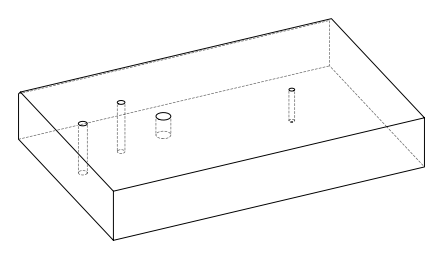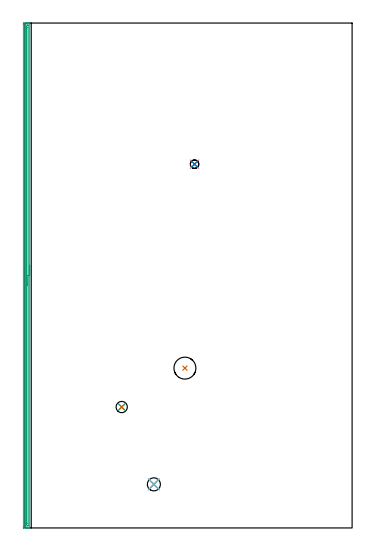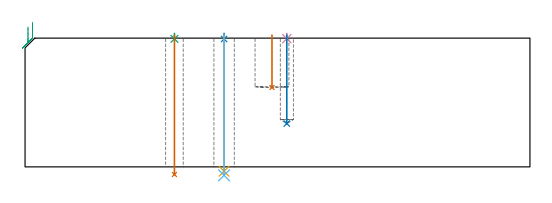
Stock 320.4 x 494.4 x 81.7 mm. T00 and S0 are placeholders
(PLAN: 9 operations, 6 tool changes, 13.5 min)
(1 INDEXABLE_INSERT_DRILL_BLIND_HOLE_FROM_SOLID | STEP1POCKET | NXT0302_014 | 0.13 min | 11251 mm3)
(2 SPOT_DRILL | STEP1HOLE | NXT0321_9005460120000 | 0.03 min | 2 mm3)
(3 SPOT_DRILL_1 | STEP1HOLE_1 | NXT0321_9005460120000 | 0.03 min | 1 mm3)
(4 SPOT_DRILL_2 | STEP1POCKET_1 | NXT0321_9005460120000 | 0.03 min | 1 mm3)
(5 DRILL_THROUGH_HOLE_INTO_CENTER | STEP1HOLE | NXT0301_042 | 0.35 min | 3188 mm3)
(6 DRILL_TO_ENLARGE_THROUGH_HOLE | STEP1HOLE | UGT0301_237 | 0.36 min | 7441 mm3)
(7 DRILL_THROUGH_HOLE_INTO_CENTER_1 | STEP1HOLE_1 | UGT0301_222 | 0.36 min | 7861 mm3)
(8 DRILL_BLIND_HOLE_INTO_CENTER | STEP1POCKET_1 | UGT0301_200 | 0.23 min | 2816 mm3)
(9 AREA_MILL | FG_CHAMFER_SURFACE | UGT0205_001 | 12.02 min | 9502 mm3)
(TOOL NXT0302_014 | Index. Insert Drill 21.5mm [880-D2150L25-03] | D21.5 PA176 FL65 Z2)
(TOOL NXT0321_9005460120000 | NC Spot Drill, 142deg, 12mm, Carbide, Uncoated | D12 PA142 FL30 Z2)
(TOOL NXT0301_042 | Carbide Drill 7.1mm [860.1-0710-057A1-MM 2214] | D7.1 PA140 FL85 Z2)
(TOOL UGT0301_237 | Twist Drill 12.9 mm | D12.9 PA118 FL97 Z2)
(TOOL UGT0301_222 | Twist Drill 11.1 mm | D11.1 PA118 FL92 Z2)
(TOOL UGT0301_200 | Twist Drill 8.3 mm | D8.3 PA118 FL72 Z2)
(TOOL UGT0205_001 | Chamfer Mill 20 x 3 x 45 deg. | D20 FL50 Z2)
(OP 1 INDEXABLE_INSERT_DRILL_BLIND_HOLE_FROM_SOLID)
G17 G21 G94 G90
T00 M6
G54
G17 G0 G90 X156.7 Y156.5 S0 M3
G43 Z91.7 H1
G94 G81 G98 Z50.4 F250. R83.7
G80
M5
M2
(OP 2 SPOT_DRILL)
G17 G21 G94 G90
T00 M6
G54
G17 G0 G90 X126.3 Y42.7 S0 M3
G43 Z91.7 H0
G94 G81 G98 Z81.145 F250. R84.7
G80
M5
M2
(OP 3 SPOT_DRILL_1)
G17 G21 G94 G90
T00 M6
G54
G17 G0 G90 X94.8 Y118.4 S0 M3
G43 Z91.7 H0
G94 G81 G98 Z81.222 F250. R84.7
G80
M5
M2
(OP 4 SPOT_DRILL_2)
G17 G21 G94 G90
T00 M6
G54
G17 G0 G90 X166.1 Y356.2 S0 M3
G43 Z91.7 H0
G94 G81 G98 Z81.343 F250. R84.7
G80
M5
M2
(OP 5 DRILL_THROUGH_HOLE_INTO_CENTER)
G17 G21 G94 G90
T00 M6
G54
G17 G0 G90 X126.3 Y42.7 S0 M3
G43 Z91.7 H1
G94 G73 G98 Z-2.792 F250. Q7.041 R83.7
G80
M5
M2
(OP 6 DRILL_TO_ENLARGE_THROUGH_HOLE)
G17 G21 G94 G90
T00 M6
G54
G17 G0 G90 X126.3 Y42.7 S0 M3
G43 Z91.7 H0
G94 G73 G98 Z-5.376 F250. Q12.439 R83.7
G80
M5
M2
(OP 7 DRILL_THROUGH_HOLE_INTO_CENTER_1)
G17 G21 G94 G90
T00 M6
G54
G17 G0 G90 X94.8 Y118.4 S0 M3
G43 Z91.7 H0
G94 G73 G98 Z-4.835 F250. Q10.817 R83.7
G80
M5
M2
(OP 8 DRILL_BLIND_HOLE_INTO_CENTER)
G17 G21 G94 G90
T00 M6
G54
G17 G0 G90 X166.1 Y356.2 S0 M3
G43 Z91.7 H0
G94 G81 G98 Z27.5 F250. R83.7
G80
M5
M2
(OP 9 AREA_MILL)
G17 G21 G94 G90
T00 M6
G54
G17 G0 G90 X4.7 Y257.2 S1061 M3
G43 Z91.7 H0
G94 G1 Y257.162 Z90.828 F250.
Y257.048 Z89.963
Y256.859 Z89.112
Y256.597 Z88.28
Y256.263 Z87.474
Y255.86 Z86.7
Y255.392 Z85.964
Y254.861 Z85.272
Y254.271 Z84.629
Y253.628 Z84.04
Y252.936 Z83.508
Y252.2 Z83.04
Y251.426 Z82.637
Y250.62 Z82.303
Y249.788 Z82.041
Y248.937 Z81.852
Y248.072 Z81.738
Y247.2 Z81.7
Y0.172
X4.697 Y0.008 Z81.688
X4.695 Y0.006 Z81.686
X4.349 Y0. Z81.349
X4.043 Z81.042
X3.363 Z80.358
X2.142 Z79.139
X1.6 Z78.594
X0.989 Z77.985
X-1.045 Y0.001 Z75.951
X-1.276 Y0.004 Z75.721
X-1.491 Y0.01 Z75.505
X-1.495 Y0.163 Z75.503
X-1.499 Y0.619 Z75.501
X-1.5 Y1.08 Z75.5
Y493.349
X-1.499 Y493.781 Z75.501
X-1.495 Y494.237 Z75.503
X-1.491 Y494.39 Z75.505
X-1.045 Y494.4 Z75.951
X1.6 Z78.594
X2.142 Z79.139
X2.482 Z79.478
X3.024 Z80.02
X3.363 Z80.358
X4.043 Z81.043
X4.35 Z81.349
X4.695 Y494.394 Z81.686
X4.697 Y494.393 Z81.688
X4.7 Y494.228 Z81.7
Y247.2
X3.286 Z80.286
X3.285 Y2.485 Z80.285
X3.284 Y2.406 Z80.284
X3.275 Y2.01 Z80.275
X2.88 Y2.002 Z79.88
X1.119 Y2. Z78.119
X0.718 Y2.001 Z77.718
X0.234 Y2.003 Z77.234
X0.016 Y2.01 Z77.016
X-0.079 Y2.034 Z76.921
X-0.085 Y2.326 Z76.915
Y2.406
Y491.915
X-0.084 Y491.994 Z76.916
X-0.075 Y492.39 Z76.925
X0.32 Y492.398 Z77.32
X2.081 Y492.4 Z79.081
X2.482 Y492.399 Z79.482
X2.966 Y492.397 Z79.966
X3.184 Y492.39 Z80.184
X3.279 Y492.366 Z80.279
X3.285 Y492.074 Z80.285
Y491.994
X3.286 Y247.2 Z80.286
X1.872 Z78.872
X1.871 Y4.193 Z78.871
X1.87 Y4.055 Z78.87
X1.867 Y4.022 Z78.867
X1.865 Y4.012 Z78.865
X1.852 Y4.009 Z78.852
X1.788 Y4.002 Z78.788
X1.6 Z78.6
X1.41 Y4.005 Z78.41
X1.357 Y4.009 Z78.357
X1.335 Y4.013 Z78.335
X1.333 Y4.029 Z78.333
X1.33 Y4.101 Z78.33
X1.329 Y4.193 Z78.329
Y4.468
Y490.208
X1.33 Y490.345 Z78.33
X1.333 Y490.378 Z78.333
X1.334 Y490.388 Z78.334
X1.348 Y490.391 Z78.348
X1.412 Y490.398 Z78.412
X1.6 Z78.6
X1.79 Y490.395 Z78.79
X1.843 Y490.391 Z78.843
X1.865 Y490.387 Z78.865
X1.867 Y490.371 Z78.867
X1.87 Y490.299 Z78.87
X1.871 Y490.208 Z78.871
X1.872 Y489.932 Z78.872
Y247.2
Y246.329 Z78.91
Y245.464 Z79.023
Y244.612 Z79.212
Y243.78 Z79.475
Y242.974 Z79.808
Y242.2 Z80.211
Y241.464 Z80.68
Y240.772 Z81.211
Y240.129 Z81.8
Y239.54 Z82.444
Y239.009 Z83.136
Y238.54 Z83.872
Y238.137 Z84.645
Y237.803 Z85.451
Y237.541 Z86.283
Y237.352 Z87.135
Y237.238 Z88.
Y237.2 Z88.872
G0 Z91.7
M5
M2
